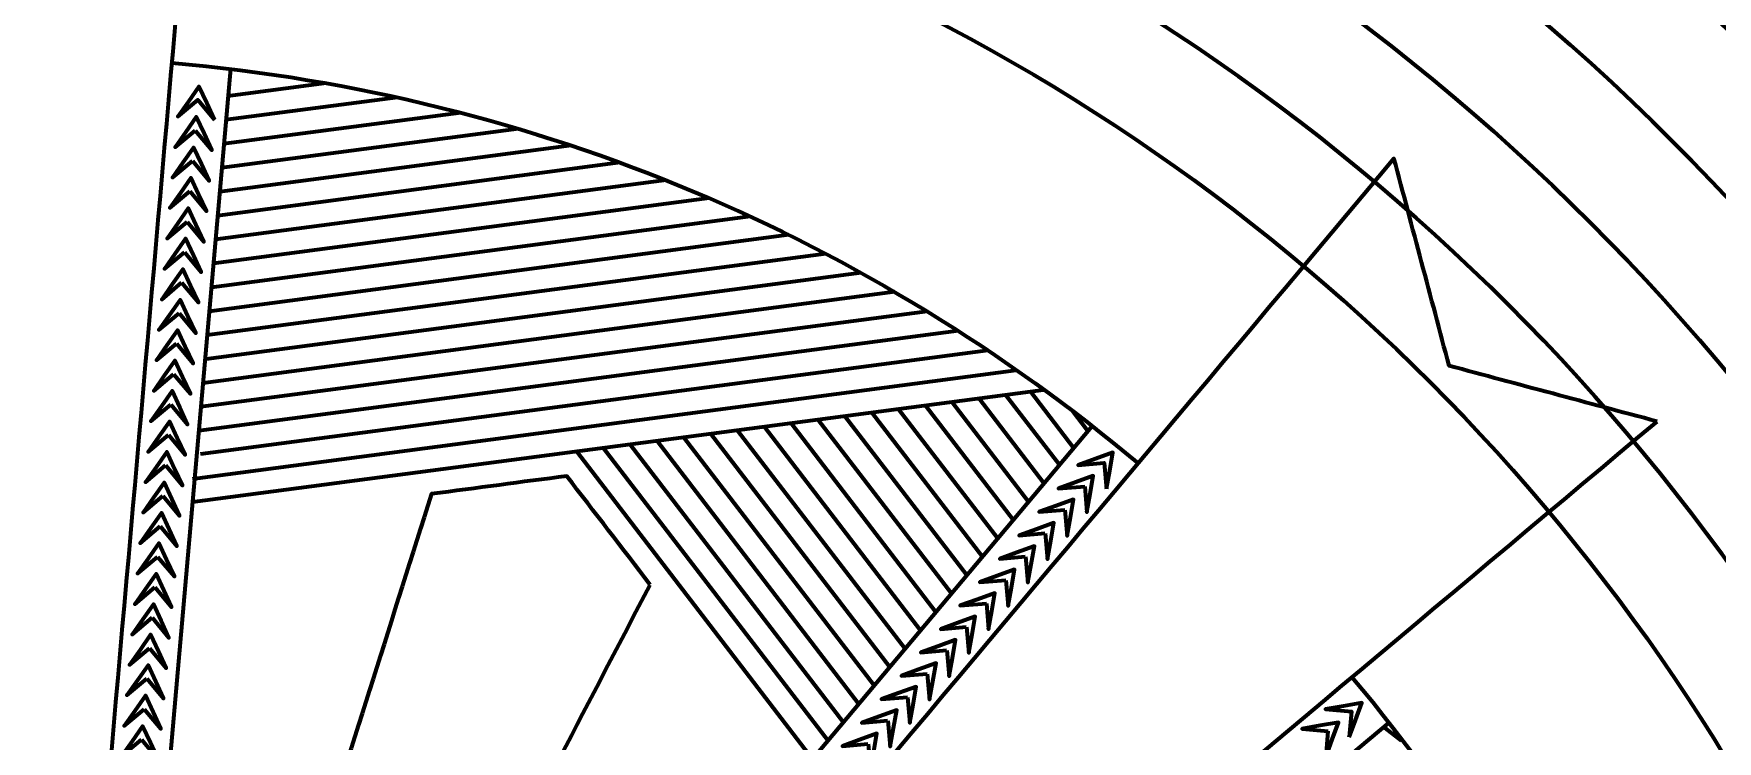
# Model space of a CAD drawing. Header units: inches. Extents: x -151 to 18, y -59 to 24.
# Drawn here: x 0.61 to 12.12, y 10.59 to 15.42 of the extents above; entities that cross this region are included whole.
import ezdxf

# ---------------------------------------------------------------- set-up
doc = ezdxf.new("R2010")
doc.units = ezdxf.units.IN
doc.header["$MEASUREMENT"] = 0
doc.layers.add('Layer 1', color=7, linetype='Continuous')

msp = doc.modelspace()

# ---------------------------------------------------------------- linework, layer by layer
at = {"layer": 'Layer 1', "color": 7, "lineweight": 70}
msp.add_open_spline([(17.3, 3.389), (17.3, 3.389), (17.3, -12.606), (17.3, -12.606), (17.3, -12.606), (11.705, -14.924), (6.109, -17.242), (0.514, -19.56), (0.514, -19.56), (-5.084, -17.238), (-10.681, -14.915), (-16.279, -12.593), (-16.279, -12.593), (-16.279, -12.593), (-16.279, 3.389), (-16.279, 3.389), (-16.279, 3.389), (-16.279, 12.661), (-8.762, 20.178), (0.51, 20.178), (0.51, 20.178), (9.783, 20.178), (17.3, 12.661), (17.3, 3.389)], degree=3, knots=[0, 0, 0, 0, 0.142857, 0.142857, 0.142857, 0.142857, 0.285714, 0.285714, 0.285714, 0.285714, 0.428571, 0.428571, 0.428571, 0.428571, 0.571429, 0.571429, 0.571429, 0.571429, 0.714286, 0.714286, 0.714286, 0.714286, 1, 1, 1, 1], dxfattribs=at)
at = {"layer": 'Layer 1', "color": 114, "lineweight": 70}
for points, knots in [([(-15.471, 3.389), (-15.471, 12.215), (-8.316, 19.37), (0.51, 19.37), (0.51, 19.37), (9.337, 19.37), (16.492, 12.215), (16.492, 3.389)], [0, 0, 0, 0, 0.333333, 0.333333, 0.333333, 0.333333, 1, 1, 1, 1]), ([(-14.681, 3.389), (-14.681, 11.779), (-7.879, 18.58), (0.51, 18.58), (0.51, 18.58), (8.9, 18.58), (15.702, 11.779), (15.702, 3.389)], [0, 0, 0, 0, 0.333333, 0.333333, 0.333333, 0.333333, 1, 1, 1, 1]), ([(0.169, 7.393), (-0.058, 10.003), (-0.285, 12.613), (-0.511, 15.223), (-0.511, 15.223), (-0.59, 16.128), (-0.668, 17.032), (-0.747, 17.936), (-0.747, 17.936), (-0.325, 17.692), (0.098, 17.447), (0.521, 17.202), (0.521, 17.202), (0.945, 17.447), (1.369, 17.692), (1.793, 17.936), (1.793, 17.936), (1.485, 14.423), (1.177, 10.91), (0.868, 7.396)], [0, 0, 0, 0, 0.166667, 0.166667, 0.166667, 0.166667, 0.333333, 0.333333, 0.333333, 0.333333, 0.5, 0.5, 0.5, 0.5, 0.666667, 0.666667, 0.666667, 0.666667, 1, 1, 1, 1]), ([(14.909, 3.389), (14.909, 11.341), (8.462, 17.788), (0.51, 17.788), (0.51, 17.788), (-7.442, 17.788), (-13.888, 11.341), (-13.888, 3.389), (-13.888, 3.389), (-13.888, 3.389), (-13.888, 3.389), (-13.888, 3.389), (-13.888, 3.389), (-13.888, 3.389), (-13.888, 3.393), (-13.888, 3.393), (-13.888, 3.393), (-13.888, 3.393), (-13.888, -12.588), (-13.888, -12.588), (-13.888, -12.588), (-13.888, -12.588), (-13.11, -12.588), (-13.11, -12.588), (-13.11, -12.588), (-13.11, -12.588), (-13.109, 3.393), (-13.109, 3.393)], [0, 0, 0, 0, 0.125, 0.125, 0.125, 0.125, 0.25, 0.25, 0.25, 0.25, 0.375, 0.375, 0.375, 0.375, 0.5, 0.5, 0.5, 0.5, 0.625, 0.625, 0.625, 0.625, 0.75, 0.75, 0.75, 0.75, 1, 1, 1, 1]), ([(-13.109, 3.389), (-13.109, 10.925), (-7.026, 17.035), (0.51, 17.035), (0.51, 17.035), (8.047, 17.035), (14.156, 10.925), (14.156, 3.389)], [0, 0, 0, 0, 0.333333, 0.333333, 0.333333, 0.333333, 1, 1, 1, 1]), ([(1.848, 14.834), (1.848, 14.834), (1.733, 14.97), (1.733, 14.97), (1.733, 14.97), (1.733, 14.97), (1.597, 14.856), (1.597, 14.856), (1.597, 14.856), (1.597, 14.856), (1.669, 14.959), (1.669, 14.959), (1.669, 14.959), (1.669, 14.959), (1.741, 15.062), (1.741, 15.062), (1.741, 15.062), (1.741, 15.062), (1.794, 14.948), (1.794, 14.948), (1.794, 14.948), (1.794, 14.948), (1.848, 14.834), (1.848, 14.834)], [0, 0, 0, 0, 0.142857, 0.142857, 0.142857, 0.142857, 0.285714, 0.285714, 0.285714, 0.285714, 0.428571, 0.428571, 0.428571, 0.428571, 0.571429, 0.571429, 0.571429, 0.571429, 0.714286, 0.714286, 0.714286, 0.714286, 1, 1, 1, 1]), ([(1.715, 14.762), (1.715, 14.762), (1.578, 14.648), (1.578, 14.648), (1.578, 14.648), (1.578, 14.648), (1.651, 14.751), (1.651, 14.751), (1.651, 14.751), (1.651, 14.751), (1.723, 14.854), (1.723, 14.854), (1.723, 14.854), (1.723, 14.854), (1.776, 14.74), (1.776, 14.74), (1.776, 14.74), (1.776, 14.74), (1.829, 14.626), (1.829, 14.626), (1.829, 14.626), (1.829, 14.626), (1.715, 14.762), (1.715, 14.762)], [0, 0, 0, 0, 0.142857, 0.142857, 0.142857, 0.142857, 0.285714, 0.285714, 0.285714, 0.285714, 0.428571, 0.428571, 0.428571, 0.428571, 0.571429, 0.571429, 0.571429, 0.571429, 0.714286, 0.714286, 0.714286, 0.714286, 1, 1, 1, 1]), ([(1.696, 14.554), (1.696, 14.554), (1.56, 14.44), (1.56, 14.44), (1.56, 14.44), (1.56, 14.44), (1.632, 14.543), (1.632, 14.543), (1.632, 14.543), (1.632, 14.543), (1.705, 14.646), (1.705, 14.646), (1.705, 14.646), (1.705, 14.646), (1.758, 14.532), (1.758, 14.532), (1.758, 14.532), (1.758, 14.532), (1.811, 14.418), (1.811, 14.418), (1.811, 14.418), (1.811, 14.418), (1.696, 14.554), (1.696, 14.554)], [0, 0, 0, 0, 0.142857, 0.142857, 0.142857, 0.142857, 0.285714, 0.285714, 0.285714, 0.285714, 0.428571, 0.428571, 0.428571, 0.428571, 0.571429, 0.571429, 0.571429, 0.571429, 0.714286, 0.714286, 0.714286, 0.714286, 1, 1, 1, 1]), ([(11.707, 12.773), (9.005, 10.507), (6.302, 8.241), (3.6, 5.974), (3.6, 5.974), (3.526, 6.064), (3.446, 6.15), (3.362, 6.233), (3.362, 6.233), (3.279, 6.315), (3.194, 6.395), (3.104, 6.469), (3.104, 6.469), (5.373, 9.17), (7.642, 11.869), (9.909, 14.57), (9.909, 14.57), (10.035, 14.098), (10.161, 13.625), (10.286, 13.153), (10.286, 13.153), (10.76, 13.026), (11.233, 12.899), (11.707, 12.773)], [0, 0, 0, 0, 0.142857, 0.142857, 0.142857, 0.142857, 0.285714, 0.285714, 0.285714, 0.285714, 0.428571, 0.428571, 0.428571, 0.428571, 0.571429, 0.571429, 0.571429, 0.571429, 0.714286, 0.714286, 0.714286, 0.714286, 1, 1, 1, 1]), ([(1.678, 14.346), (1.678, 14.346), (1.542, 14.232), (1.542, 14.232), (1.542, 14.232), (1.542, 14.232), (1.614, 14.335), (1.614, 14.335), (1.614, 14.335), (1.614, 14.335), (1.686, 14.438), (1.686, 14.438), (1.686, 14.438), (1.686, 14.438), (1.739, 14.324), (1.739, 14.324), (1.739, 14.324), (1.739, 14.324), (1.793, 14.21), (1.793, 14.21), (1.793, 14.21), (1.793, 14.21), (1.678, 14.346), (1.678, 14.346)], [0, 0, 0, 0, 0.142857, 0.142857, 0.142857, 0.142857, 0.285714, 0.285714, 0.285714, 0.285714, 0.428571, 0.428571, 0.428571, 0.428571, 0.571429, 0.571429, 0.571429, 0.571429, 0.714286, 0.714286, 0.714286, 0.714286, 1, 1, 1, 1]), ([(1.66, 14.138), (1.66, 14.138), (1.523, 14.023), (1.523, 14.023), (1.523, 14.023), (1.523, 14.023), (1.596, 14.127), (1.596, 14.127), (1.596, 14.127), (1.596, 14.127), (1.668, 14.23), (1.668, 14.23), (1.668, 14.23), (1.668, 14.23), (1.721, 14.116), (1.721, 14.116), (1.721, 14.116), (1.721, 14.116), (1.774, 14.001), (1.774, 14.001), (1.774, 14.001), (1.774, 14.001), (1.66, 14.138), (1.66, 14.138)], [0, 0, 0, 0, 0.142857, 0.142857, 0.142857, 0.142857, 0.285714, 0.285714, 0.285714, 0.285714, 0.428571, 0.428571, 0.428571, 0.428571, 0.571429, 0.571429, 0.571429, 0.571429, 0.714286, 0.714286, 0.714286, 0.714286, 1, 1, 1, 1]), ([(1.642, 13.93), (1.642, 13.93), (1.505, 13.815), (1.505, 13.815), (1.505, 13.815), (1.505, 13.815), (1.577, 13.918), (1.577, 13.918), (1.577, 13.918), (1.577, 13.918), (1.65, 14.022), (1.65, 14.022), (1.65, 14.022), (1.65, 14.022), (1.703, 13.907), (1.703, 13.907), (1.703, 13.907), (1.703, 13.907), (1.756, 13.793), (1.756, 13.793), (1.756, 13.793), (1.756, 13.793), (1.642, 13.93), (1.642, 13.93)], [0, 0, 0, 0, 0.142857, 0.142857, 0.142857, 0.142857, 0.285714, 0.285714, 0.285714, 0.285714, 0.428571, 0.428571, 0.428571, 0.428571, 0.571429, 0.571429, 0.571429, 0.571429, 0.714286, 0.714286, 0.714286, 0.714286, 1, 1, 1, 1]), ([(1.623, 13.722), (1.623, 13.722), (1.487, 13.607), (1.487, 13.607), (1.487, 13.607), (1.487, 13.607), (1.559, 13.71), (1.559, 13.71), (1.559, 13.71), (1.559, 13.71), (1.631, 13.813), (1.631, 13.813), (1.631, 13.813), (1.631, 13.813), (1.684, 13.699), (1.684, 13.699), (1.684, 13.699), (1.684, 13.699), (1.738, 13.585), (1.738, 13.585), (1.738, 13.585), (1.738, 13.585), (1.623, 13.722), (1.623, 13.722)], [0, 0, 0, 0, 0.142857, 0.142857, 0.142857, 0.142857, 0.285714, 0.285714, 0.285714, 0.285714, 0.428571, 0.428571, 0.428571, 0.428571, 0.571429, 0.571429, 0.571429, 0.571429, 0.714286, 0.714286, 0.714286, 0.714286, 1, 1, 1, 1]), ([(1.605, 13.513), (1.605, 13.513), (1.468, 13.399), (1.468, 13.399), (1.468, 13.399), (1.468, 13.399), (1.541, 13.502), (1.541, 13.502), (1.541, 13.502), (1.541, 13.502), (1.613, 13.605), (1.613, 13.605), (1.613, 13.605), (1.613, 13.605), (1.666, 13.491), (1.666, 13.491), (1.666, 13.491), (1.666, 13.491), (1.719, 13.377), (1.719, 13.377), (1.719, 13.377), (1.719, 13.377), (1.605, 13.513), (1.605, 13.513)], [0, 0, 0, 0, 0.142857, 0.142857, 0.142857, 0.142857, 0.285714, 0.285714, 0.285714, 0.285714, 0.428571, 0.428571, 0.428571, 0.428571, 0.571429, 0.571429, 0.571429, 0.571429, 0.714286, 0.714286, 0.714286, 0.714286, 1, 1, 1, 1]), ([(1.587, 13.305), (1.587, 13.305), (1.45, 13.191), (1.45, 13.191), (1.45, 13.191), (1.45, 13.191), (1.522, 13.294), (1.522, 13.294), (1.522, 13.294), (1.522, 13.294), (1.595, 13.397), (1.595, 13.397), (1.595, 13.397), (1.595, 13.397), (1.648, 13.283), (1.648, 13.283), (1.648, 13.283), (1.648, 13.283), (1.701, 13.169), (1.701, 13.169), (1.701, 13.169), (1.701, 13.169), (1.587, 13.305), (1.587, 13.305)], [0, 0, 0, 0, 0.142857, 0.142857, 0.142857, 0.142857, 0.285714, 0.285714, 0.285714, 0.285714, 0.428571, 0.428571, 0.428571, 0.428571, 0.571429, 0.571429, 0.571429, 0.571429, 0.714286, 0.714286, 0.714286, 0.714286, 1, 1, 1, 1]), ([(1.568, 13.097), (1.568, 13.097), (1.432, 12.983), (1.432, 12.983), (1.432, 12.983), (1.432, 12.983), (1.504, 13.086), (1.504, 13.086), (1.504, 13.086), (1.504, 13.086), (1.576, 13.189), (1.576, 13.189), (1.576, 13.189), (1.576, 13.189), (1.629, 13.075), (1.629, 13.075), (1.629, 13.075), (1.629, 13.075), (1.683, 12.961), (1.683, 12.961), (1.683, 12.961), (1.683, 12.961), (1.568, 13.097), (1.568, 13.097)], [0, 0, 0, 0, 0.142857, 0.142857, 0.142857, 0.142857, 0.285714, 0.285714, 0.285714, 0.285714, 0.428571, 0.428571, 0.428571, 0.428571, 0.571429, 0.571429, 0.571429, 0.571429, 0.714286, 0.714286, 0.714286, 0.714286, 1, 1, 1, 1]), ([(1.55, 12.889), (1.55, 12.889), (1.413, 12.774), (1.413, 12.774), (1.413, 12.774), (1.413, 12.774), (1.486, 12.878), (1.486, 12.878), (1.486, 12.878), (1.486, 12.878), (1.558, 12.981), (1.558, 12.981), (1.558, 12.981), (1.558, 12.981), (1.611, 12.867), (1.611, 12.867), (1.611, 12.867), (1.611, 12.867), (1.664, 12.752), (1.664, 12.752), (1.664, 12.752), (1.664, 12.752), (1.55, 12.889), (1.55, 12.889)], [0, 0, 0, 0, 0.142857, 0.142857, 0.142857, 0.142857, 0.285714, 0.285714, 0.285714, 0.285714, 0.428571, 0.428571, 0.428571, 0.428571, 0.571429, 0.571429, 0.571429, 0.571429, 0.714286, 0.714286, 0.714286, 0.714286, 1, 1, 1, 1]), ([(1.532, 12.681), (1.532, 12.681), (1.395, 12.566), (1.395, 12.566), (1.395, 12.566), (1.395, 12.566), (1.467, 12.669), (1.467, 12.669), (1.467, 12.669), (1.467, 12.669), (1.54, 12.773), (1.54, 12.773), (1.54, 12.773), (1.54, 12.773), (1.593, 12.658), (1.593, 12.658), (1.593, 12.658), (1.593, 12.658), (1.646, 12.544), (1.646, 12.544), (1.646, 12.544), (1.646, 12.544), (1.532, 12.681), (1.532, 12.681)], [0, 0, 0, 0, 0.142857, 0.142857, 0.142857, 0.142857, 0.285714, 0.285714, 0.285714, 0.285714, 0.428571, 0.428571, 0.428571, 0.428571, 0.571429, 0.571429, 0.571429, 0.571429, 0.714286, 0.714286, 0.714286, 0.714286, 1, 1, 1, 1]), ([(1.513, 12.473), (1.513, 12.473), (1.377, 12.358), (1.377, 12.358), (1.377, 12.358), (1.377, 12.358), (1.449, 12.461), (1.449, 12.461), (1.449, 12.461), (1.449, 12.461), (1.521, 12.564), (1.521, 12.564), (1.521, 12.564), (1.521, 12.564), (1.575, 12.45), (1.575, 12.45), (1.575, 12.45), (1.575, 12.45), (1.628, 12.336), (1.628, 12.336), (1.628, 12.336), (1.628, 12.336), (1.513, 12.473), (1.513, 12.473)], [0, 0, 0, 0, 0.142857, 0.142857, 0.142857, 0.142857, 0.285714, 0.285714, 0.285714, 0.285714, 0.428571, 0.428571, 0.428571, 0.428571, 0.571429, 0.571429, 0.571429, 0.571429, 0.714286, 0.714286, 0.714286, 0.714286, 1, 1, 1, 1]), ([(7.944, 12.312), (7.944, 12.312), (7.929, 12.489), (7.929, 12.489), (7.929, 12.489), (7.929, 12.489), (7.751, 12.474), (7.751, 12.474), (7.751, 12.474), (7.751, 12.474), (7.87, 12.517), (7.87, 12.517), (7.87, 12.517), (7.87, 12.517), (7.988, 12.56), (7.988, 12.56), (7.988, 12.56), (7.988, 12.56), (7.966, 12.436), (7.966, 12.436), (7.966, 12.436), (7.966, 12.436), (7.944, 12.312), (7.944, 12.312)], [0, 0, 0, 0, 0.142857, 0.142857, 0.142857, 0.142857, 0.285714, 0.285714, 0.285714, 0.285714, 0.428571, 0.428571, 0.428571, 0.428571, 0.571429, 0.571429, 0.571429, 0.571429, 0.714286, 0.714286, 0.714286, 0.714286, 1, 1, 1, 1]), ([(1.495, 12.264), (1.495, 12.264), (1.359, 12.15), (1.359, 12.15), (1.359, 12.15), (1.359, 12.15), (1.431, 12.253), (1.431, 12.253), (1.431, 12.253), (1.431, 12.253), (1.503, 12.356), (1.503, 12.356), (1.503, 12.356), (1.503, 12.356), (1.556, 12.242), (1.556, 12.242), (1.556, 12.242), (1.556, 12.242), (1.609, 12.128), (1.609, 12.128), (1.609, 12.128), (1.609, 12.128), (1.495, 12.264), (1.495, 12.264)], [0, 0, 0, 0, 0.142857, 0.142857, 0.142857, 0.142857, 0.285714, 0.285714, 0.285714, 0.285714, 0.428571, 0.428571, 0.428571, 0.428571, 0.571429, 0.571429, 0.571429, 0.571429, 0.714286, 0.714286, 0.714286, 0.714286, 1, 1, 1, 1]), ([(4.825, 11.657), (4.008, 10.091), (3.193, 8.525), (2.376, 6.957), (2.376, 6.957), (2.273, 7.011), (2.167, 7.06), (2.059, 7.105), (2.059, 7.105), (1.953, 7.15), (1.843, 7.19), (1.732, 7.225), (1.732, 7.225), (2.265, 8.909), (2.798, 10.594), (3.331, 12.277), (3.331, 12.277), (3.639, 12.318), (3.948, 12.359), (4.256, 12.399), (4.256, 12.399), (4.446, 12.152), (4.636, 11.905), (4.825, 11.657)], [0, 0, 0, 0, 0.142857, 0.142857, 0.142857, 0.142857, 0.285714, 0.285714, 0.285714, 0.285714, 0.428571, 0.428571, 0.428571, 0.428571, 0.571429, 0.571429, 0.571429, 0.571429, 0.714286, 0.714286, 0.714286, 0.714286, 1, 1, 1, 1]), ([(7.795, 12.329), (7.795, 12.329), (7.617, 12.314), (7.617, 12.314), (7.617, 12.314), (7.617, 12.314), (7.735, 12.357), (7.735, 12.357), (7.735, 12.357), (7.735, 12.357), (7.854, 12.4), (7.854, 12.4), (7.854, 12.4), (7.854, 12.4), (7.832, 12.276), (7.832, 12.276), (7.832, 12.276), (7.832, 12.276), (7.81, 12.152), (7.81, 12.152), (7.81, 12.152), (7.81, 12.152), (7.795, 12.329), (7.795, 12.329)], [0, 0, 0, 0, 0.142857, 0.142857, 0.142857, 0.142857, 0.285714, 0.285714, 0.285714, 0.285714, 0.428571, 0.428571, 0.428571, 0.428571, 0.571429, 0.571429, 0.571429, 0.571429, 0.714286, 0.714286, 0.714286, 0.714286, 1, 1, 1, 1]), ([(7.66, 12.169), (7.66, 12.169), (7.483, 12.154), (7.483, 12.154), (7.483, 12.154), (7.483, 12.154), (7.601, 12.197), (7.601, 12.197), (7.601, 12.197), (7.601, 12.197), (7.719, 12.24), (7.719, 12.24), (7.719, 12.24), (7.719, 12.24), (7.698, 12.116), (7.698, 12.116), (7.698, 12.116), (7.698, 12.116), (7.676, 11.992), (7.676, 11.992), (7.676, 11.992), (7.676, 11.992), (7.66, 12.169), (7.66, 12.169)], [0, 0, 0, 0, 0.142857, 0.142857, 0.142857, 0.142857, 0.285714, 0.285714, 0.285714, 0.285714, 0.428571, 0.428571, 0.428571, 0.428571, 0.571429, 0.571429, 0.571429, 0.571429, 0.714286, 0.714286, 0.714286, 0.714286, 1, 1, 1, 1]), ([(1.477, 12.056), (1.477, 12.056), (1.34, 11.942), (1.34, 11.942), (1.34, 11.942), (1.34, 11.942), (1.412, 12.045), (1.412, 12.045), (1.412, 12.045), (1.412, 12.045), (1.485, 12.148), (1.485, 12.148), (1.485, 12.148), (1.485, 12.148), (1.538, 12.034), (1.538, 12.034), (1.538, 12.034), (1.538, 12.034), (1.591, 11.92), (1.591, 11.92), (1.591, 11.92), (1.591, 11.92), (1.477, 12.056), (1.477, 12.056)], [0, 0, 0, 0, 0.142857, 0.142857, 0.142857, 0.142857, 0.285714, 0.285714, 0.285714, 0.285714, 0.428571, 0.428571, 0.428571, 0.428571, 0.571429, 0.571429, 0.571429, 0.571429, 0.714286, 0.714286, 0.714286, 0.714286, 1, 1, 1, 1]), ([(7.526, 12.009), (7.526, 12.009), (7.348, 11.994), (7.348, 11.994), (7.348, 11.994), (7.348, 11.994), (7.467, 12.037), (7.467, 12.037), (7.467, 12.037), (7.467, 12.037), (7.585, 12.08), (7.585, 12.08), (7.585, 12.08), (7.585, 12.08), (7.563, 11.956), (7.563, 11.956), (7.563, 11.956), (7.563, 11.956), (7.541, 11.832), (7.541, 11.832), (7.541, 11.832), (7.541, 11.832), (7.526, 12.009), (7.526, 12.009)], [0, 0, 0, 0, 0.142857, 0.142857, 0.142857, 0.142857, 0.285714, 0.285714, 0.285714, 0.285714, 0.428571, 0.428571, 0.428571, 0.428571, 0.571429, 0.571429, 0.571429, 0.571429, 0.714286, 0.714286, 0.714286, 0.714286, 1, 1, 1, 1]), ([(1.458, 11.848), (1.458, 11.848), (1.322, 11.734), (1.322, 11.734), (1.322, 11.734), (1.322, 11.734), (1.394, 11.837), (1.394, 11.837), (1.394, 11.837), (1.394, 11.837), (1.466, 11.94), (1.466, 11.94), (1.466, 11.94), (1.466, 11.94), (1.52, 11.826), (1.52, 11.826), (1.52, 11.826), (1.52, 11.826), (1.573, 11.712), (1.573, 11.712), (1.573, 11.712), (1.573, 11.712), (1.458, 11.848), (1.458, 11.848)], [0, 0, 0, 0, 0.142857, 0.142857, 0.142857, 0.142857, 0.285714, 0.285714, 0.285714, 0.285714, 0.428571, 0.428571, 0.428571, 0.428571, 0.571429, 0.571429, 0.571429, 0.571429, 0.714286, 0.714286, 0.714286, 0.714286, 1, 1, 1, 1]), ([(7.391, 11.849), (7.391, 11.849), (7.214, 11.834), (7.214, 11.834), (7.214, 11.834), (7.214, 11.834), (7.332, 11.877), (7.332, 11.877), (7.332, 11.877), (7.332, 11.877), (7.451, 11.92), (7.451, 11.92), (7.451, 11.92), (7.451, 11.92), (7.429, 11.796), (7.429, 11.796), (7.429, 11.796), (7.429, 11.796), (7.407, 11.672), (7.407, 11.672), (7.407, 11.672), (7.407, 11.672), (7.391, 11.849), (7.391, 11.849)], [0, 0, 0, 0, 0.142857, 0.142857, 0.142857, 0.142857, 0.285714, 0.285714, 0.285714, 0.285714, 0.428571, 0.428571, 0.428571, 0.428571, 0.571429, 0.571429, 0.571429, 0.571429, 0.714286, 0.714286, 0.714286, 0.714286, 1, 1, 1, 1]), ([(7.257, 11.689), (7.257, 11.689), (7.079, 11.674), (7.079, 11.674), (7.079, 11.674), (7.079, 11.674), (7.198, 11.717), (7.198, 11.717), (7.198, 11.717), (7.198, 11.717), (7.316, 11.76), (7.316, 11.76), (7.316, 11.76), (7.316, 11.76), (7.294, 11.636), (7.294, 11.636), (7.294, 11.636), (7.294, 11.636), (7.272, 11.512), (7.272, 11.512), (7.272, 11.512), (7.272, 11.512), (7.257, 11.689), (7.257, 11.689)], [0, 0, 0, 0, 0.142857, 0.142857, 0.142857, 0.142857, 0.285714, 0.285714, 0.285714, 0.285714, 0.428571, 0.428571, 0.428571, 0.428571, 0.571429, 0.571429, 0.571429, 0.571429, 0.714286, 0.714286, 0.714286, 0.714286, 1, 1, 1, 1]), ([(1.44, 11.64), (1.44, 11.64), (1.304, 11.525), (1.304, 11.525), (1.304, 11.525), (1.304, 11.525), (1.376, 11.629), (1.376, 11.629), (1.376, 11.629), (1.376, 11.629), (1.448, 11.732), (1.448, 11.732), (1.448, 11.732), (1.448, 11.732), (1.501, 11.618), (1.501, 11.618), (1.501, 11.618), (1.501, 11.618), (1.554, 11.504), (1.554, 11.504), (1.554, 11.504), (1.554, 11.504), (1.44, 11.64), (1.44, 11.64)], [0, 0, 0, 0, 0.142857, 0.142857, 0.142857, 0.142857, 0.285714, 0.285714, 0.285714, 0.285714, 0.428571, 0.428571, 0.428571, 0.428571, 0.571429, 0.571429, 0.571429, 0.571429, 0.714286, 0.714286, 0.714286, 0.714286, 1, 1, 1, 1]), ([(1.422, 11.432), (1.422, 11.432), (1.285, 11.317), (1.285, 11.317), (1.285, 11.317), (1.285, 11.317), (1.357, 11.421), (1.357, 11.421), (1.357, 11.421), (1.357, 11.421), (1.43, 11.524), (1.43, 11.524), (1.43, 11.524), (1.43, 11.524), (1.483, 11.41), (1.483, 11.41), (1.483, 11.41), (1.483, 11.41), (1.536, 11.295), (1.536, 11.295), (1.536, 11.295), (1.536, 11.295), (1.422, 11.432), (1.422, 11.432)], [0, 0, 0, 0, 0.142857, 0.142857, 0.142857, 0.142857, 0.285714, 0.285714, 0.285714, 0.285714, 0.428571, 0.428571, 0.428571, 0.428571, 0.571429, 0.571429, 0.571429, 0.571429, 0.714286, 0.714286, 0.714286, 0.714286, 1, 1, 1, 1]), ([(7.123, 11.529), (7.123, 11.529), (6.945, 11.514), (6.945, 11.514), (6.945, 11.514), (6.945, 11.514), (7.063, 11.557), (7.063, 11.557), (7.063, 11.557), (7.063, 11.557), (7.182, 11.6), (7.182, 11.6), (7.182, 11.6), (7.182, 11.6), (7.16, 11.476), (7.16, 11.476), (7.16, 11.476), (7.16, 11.476), (7.138, 11.352), (7.138, 11.352), (7.138, 11.352), (7.138, 11.352), (7.123, 11.529), (7.123, 11.529)], [0, 0, 0, 0, 0.142857, 0.142857, 0.142857, 0.142857, 0.285714, 0.285714, 0.285714, 0.285714, 0.428571, 0.428571, 0.428571, 0.428571, 0.571429, 0.571429, 0.571429, 0.571429, 0.714286, 0.714286, 0.714286, 0.714286, 1, 1, 1, 1]), ([(6.988, 11.369), (6.988, 11.369), (6.811, 11.354), (6.811, 11.354), (6.811, 11.354), (6.811, 11.354), (6.929, 11.397), (6.929, 11.397), (6.929, 11.397), (6.929, 11.397), (7.047, 11.44), (7.047, 11.44), (7.047, 11.44), (7.047, 11.44), (7.026, 11.316), (7.026, 11.316), (7.026, 11.316), (7.026, 11.316), (7.004, 11.192), (7.004, 11.192), (7.004, 11.192), (7.004, 11.192), (6.988, 11.369), (6.988, 11.369)], [0, 0, 0, 0, 0.142857, 0.142857, 0.142857, 0.142857, 0.285714, 0.285714, 0.285714, 0.285714, 0.428571, 0.428571, 0.428571, 0.428571, 0.571429, 0.571429, 0.571429, 0.571429, 0.714286, 0.714286, 0.714286, 0.714286, 1, 1, 1, 1]), ([(1.403, 11.224), (1.403, 11.224), (1.267, 11.109), (1.267, 11.109), (1.267, 11.109), (1.267, 11.109), (1.339, 11.212), (1.339, 11.212), (1.339, 11.212), (1.339, 11.212), (1.411, 11.316), (1.411, 11.316), (1.411, 11.316), (1.411, 11.316), (1.465, 11.201), (1.465, 11.201), (1.465, 11.201), (1.465, 11.201), (1.518, 11.087), (1.518, 11.087), (1.518, 11.087), (1.518, 11.087), (1.403, 11.224), (1.403, 11.224)], [0, 0, 0, 0, 0.142857, 0.142857, 0.142857, 0.142857, 0.285714, 0.285714, 0.285714, 0.285714, 0.428571, 0.428571, 0.428571, 0.428571, 0.571429, 0.571429, 0.571429, 0.571429, 0.714286, 0.714286, 0.714286, 0.714286, 1, 1, 1, 1]), ([(6.854, 11.209), (6.854, 11.209), (6.676, 11.194), (6.676, 11.194), (6.676, 11.194), (6.676, 11.194), (6.795, 11.237), (6.795, 11.237), (6.795, 11.237), (6.795, 11.237), (6.913, 11.28), (6.913, 11.28), (6.913, 11.28), (6.913, 11.28), (6.891, 11.156), (6.891, 11.156), (6.891, 11.156), (6.891, 11.156), (6.869, 11.032), (6.869, 11.032), (6.869, 11.032), (6.869, 11.032), (6.854, 11.209), (6.854, 11.209)], [0, 0, 0, 0, 0.142857, 0.142857, 0.142857, 0.142857, 0.285714, 0.285714, 0.285714, 0.285714, 0.428571, 0.428571, 0.428571, 0.428571, 0.571429, 0.571429, 0.571429, 0.571429, 0.714286, 0.714286, 0.714286, 0.714286, 1, 1, 1, 1]), ([(1.385, 11.016), (1.385, 11.016), (1.249, 10.901), (1.249, 10.901), (1.249, 10.901), (1.249, 10.901), (1.321, 11.004), (1.321, 11.004), (1.321, 11.004), (1.321, 11.004), (1.393, 11.107), (1.393, 11.107), (1.393, 11.107), (1.393, 11.107), (1.446, 10.993), (1.446, 10.993), (1.446, 10.993), (1.446, 10.993), (1.499, 10.879), (1.499, 10.879), (1.499, 10.879), (1.499, 10.879), (1.385, 11.016), (1.385, 11.016)], [0, 0, 0, 0, 0.142857, 0.142857, 0.142857, 0.142857, 0.285714, 0.285714, 0.285714, 0.285714, 0.428571, 0.428571, 0.428571, 0.428571, 0.571429, 0.571429, 0.571429, 0.571429, 0.714286, 0.714286, 0.714286, 0.714286, 1, 1, 1, 1]), ([(6.719, 11.049), (6.719, 11.049), (6.542, 11.034), (6.542, 11.034), (6.542, 11.034), (6.542, 11.034), (6.66, 11.077), (6.66, 11.077), (6.66, 11.077), (6.66, 11.077), (6.779, 11.12), (6.779, 11.12), (6.779, 11.12), (6.779, 11.12), (6.757, 10.996), (6.757, 10.996), (6.757, 10.996), (6.757, 10.996), (6.735, 10.872), (6.735, 10.872), (6.735, 10.872), (6.735, 10.872), (6.719, 11.049), (6.719, 11.049)], [0, 0, 0, 0, 0.142857, 0.142857, 0.142857, 0.142857, 0.285714, 0.285714, 0.285714, 0.285714, 0.428571, 0.428571, 0.428571, 0.428571, 0.571429, 0.571429, 0.571429, 0.571429, 0.714286, 0.714286, 0.714286, 0.714286, 1, 1, 1, 1]), ([(6.585, 10.889), (6.585, 10.889), (6.407, 10.874), (6.407, 10.874), (6.407, 10.874), (6.407, 10.874), (6.526, 10.917), (6.526, 10.917), (6.526, 10.917), (6.526, 10.917), (6.644, 10.96), (6.644, 10.96), (6.644, 10.96), (6.644, 10.96), (6.622, 10.836), (6.622, 10.836), (6.622, 10.836), (6.622, 10.836), (6.6, 10.712), (6.6, 10.712), (6.6, 10.712), (6.6, 10.712), (6.585, 10.889), (6.585, 10.889)], [0, 0, 0, 0, 0.142857, 0.142857, 0.142857, 0.142857, 0.285714, 0.285714, 0.285714, 0.285714, 0.428571, 0.428571, 0.428571, 0.428571, 0.571429, 0.571429, 0.571429, 0.571429, 0.714286, 0.714286, 0.714286, 0.714286, 1, 1, 1, 1]), ([(1.367, 10.807), (1.367, 10.807), (1.23, 10.693), (1.23, 10.693), (1.23, 10.693), (1.23, 10.693), (1.302, 10.796), (1.302, 10.796), (1.302, 10.796), (1.302, 10.796), (1.375, 10.899), (1.375, 10.899), (1.375, 10.899), (1.375, 10.899), (1.428, 10.785), (1.428, 10.785), (1.428, 10.785), (1.428, 10.785), (1.481, 10.671), (1.481, 10.671), (1.481, 10.671), (1.481, 10.671), (1.367, 10.807), (1.367, 10.807)], [0, 0, 0, 0, 0.142857, 0.142857, 0.142857, 0.142857, 0.285714, 0.285714, 0.285714, 0.285714, 0.428571, 0.428571, 0.428571, 0.428571, 0.571429, 0.571429, 0.571429, 0.571429, 0.714286, 0.714286, 0.714286, 0.714286, 1, 1, 1, 1]), ([(9.603, 10.614), (9.603, 10.614), (9.618, 10.791), (9.618, 10.791), (9.618, 10.791), (9.618, 10.791), (9.441, 10.807), (9.441, 10.807), (9.441, 10.807), (9.441, 10.807), (9.565, 10.828), (9.565, 10.828), (9.565, 10.828), (9.565, 10.828), (9.689, 10.85), (9.689, 10.85), (9.689, 10.85), (9.689, 10.85), (9.646, 10.732), (9.646, 10.732), (9.646, 10.732), (9.646, 10.732), (9.603, 10.614), (9.603, 10.614)], [0, 0, 0, 0, 0.142857, 0.142857, 0.142857, 0.142857, 0.285714, 0.285714, 0.285714, 0.285714, 0.428571, 0.428571, 0.428571, 0.428571, 0.571429, 0.571429, 0.571429, 0.571429, 0.714286, 0.714286, 0.714286, 0.714286, 1, 1, 1, 1]), ([(6.45, 10.729), (6.45, 10.729), (6.273, 10.714), (6.273, 10.714), (6.273, 10.714), (6.273, 10.714), (6.391, 10.757), (6.391, 10.757), (6.391, 10.757), (6.391, 10.757), (6.51, 10.8), (6.51, 10.8), (6.51, 10.8), (6.51, 10.8), (6.488, 10.676), (6.488, 10.676), (6.488, 10.676), (6.488, 10.676), (6.466, 10.552), (6.466, 10.552), (6.466, 10.552), (6.466, 10.552), (6.45, 10.729), (6.45, 10.729)], [0, 0, 0, 0, 0.142857, 0.142857, 0.142857, 0.142857, 0.285714, 0.285714, 0.285714, 0.285714, 0.428571, 0.428571, 0.428571, 0.428571, 0.571429, 0.571429, 0.571429, 0.571429, 0.714286, 0.714286, 0.714286, 0.714286, 1, 1, 1, 1]), ([(9.458, 10.657), (9.458, 10.657), (9.281, 10.672), (9.281, 10.672), (9.281, 10.672), (9.281, 10.672), (9.405, 10.694), (9.405, 10.694), (9.405, 10.694), (9.405, 10.694), (9.529, 10.716), (9.529, 10.716), (9.529, 10.716), (9.529, 10.716), (9.486, 10.598), (9.486, 10.598), (9.486, 10.598), (9.486, 10.598), (9.443, 10.479), (9.443, 10.479), (9.443, 10.479), (9.443, 10.479), (9.458, 10.657), (9.458, 10.657)], [0, 0, 0, 0, 0.142857, 0.142857, 0.142857, 0.142857, 0.285714, 0.285714, 0.285714, 0.285714, 0.428571, 0.428571, 0.428571, 0.428571, 0.571429, 0.571429, 0.571429, 0.571429, 0.714286, 0.714286, 0.714286, 0.714286, 1, 1, 1, 1]), ([(1.348, 10.599), (1.348, 10.599), (1.212, 10.485), (1.212, 10.485), (1.212, 10.485), (1.212, 10.485), (1.284, 10.588), (1.284, 10.588), (1.284, 10.588), (1.284, 10.588), (1.356, 10.691), (1.356, 10.691), (1.356, 10.691), (1.356, 10.691), (1.41, 10.577), (1.41, 10.577), (1.41, 10.577), (1.41, 10.577), (1.463, 10.463), (1.463, 10.463), (1.463, 10.463), (1.463, 10.463), (1.348, 10.599), (1.348, 10.599)], [0, 0, 0, 0, 0.142857, 0.142857, 0.142857, 0.142857, 0.285714, 0.285714, 0.285714, 0.285714, 0.428571, 0.428571, 0.428571, 0.428571, 0.571429, 0.571429, 0.571429, 0.571429, 0.714286, 0.714286, 0.714286, 0.714286, 1, 1, 1, 1]), ([(6.316, 10.569), (6.316, 10.569), (6.139, 10.554), (6.139, 10.554), (6.139, 10.554), (6.139, 10.554), (6.257, 10.597), (6.257, 10.597), (6.257, 10.597), (6.257, 10.597), (6.375, 10.64), (6.375, 10.64), (6.375, 10.64), (6.375, 10.64), (6.353, 10.516), (6.353, 10.516), (6.353, 10.516), (6.353, 10.516), (6.332, 10.392), (6.332, 10.392), (6.332, 10.392), (6.332, 10.392), (6.316, 10.569), (6.316, 10.569)], [0, 0, 0, 0, 0.142857, 0.142857, 0.142857, 0.142857, 0.285714, 0.285714, 0.285714, 0.285714, 0.428571, 0.428571, 0.428571, 0.428571, 0.571429, 0.571429, 0.571429, 0.571429, 0.714286, 0.714286, 0.714286, 0.714286, 1, 1, 1, 1])]:
    msp.add_open_spline(points, degree=3, knots=knots, dxfattribs=at)
for points in [[(1.556, 15.223), (4.06, 15.007), (6.342, 14.015), (8.16, 12.487)], [(1.956, 15.182), (1.956, 15.182), (1.268, 7.341), (1.268, 7.341)], [(2.61, 15.085), (2.61, 15.085), (1.939, 14.996), (1.939, 14.996)], [(3.098, 14.987), (3.098, 14.987), (1.925, 14.833), (1.925, 14.833)], [(3.532, 14.883), (3.532, 14.883), (1.911, 14.67), (1.911, 14.67)], [(3.925, 14.773), (3.925, 14.773), (1.897, 14.506), (1.897, 14.506)], [(4.286, 14.659), (4.286, 14.659), (1.883, 14.343), (1.883, 14.343)], [(4.621, 14.542), (4.621, 14.542), (1.868, 14.179), (1.868, 14.179)], [(4.934, 14.421), (4.934, 14.421), (1.854, 14.016), (1.854, 14.016)], [(5.229, 14.299), (5.229, 14.299), (1.84, 13.852), (1.84, 13.852)], [(5.508, 14.174), (5.508, 14.174), (1.826, 13.689), (1.826, 13.689)], [(5.773, 14.047), (5.773, 14.047), (1.811, 13.525), (1.811, 13.525)], [(6.026, 13.919), (6.026, 13.919), (1.797, 13.362), (1.797, 13.362)], [(6.267, 13.789), (6.267, 13.789), (1.79, 13.199), (1.79, 13.199)], [(6.498, 13.658), (6.498, 13.658), (1.769, 13.035), (1.769, 13.035)], [(6.719, 13.525), (6.719, 13.525), (1.755, 12.872), (1.755, 12.872)], [(6.932, 13.392), (6.932, 13.392), (1.74, 12.708), (1.74, 12.708)], [(7.133, 13.257), (7.133, 13.257), (1.751, 12.548), (1.751, 12.548)], [(7.324, 13.12), (7.324, 13.12), (1.698, 12.379), (1.698, 12.379)], [(7.511, 12.987), (7.511, 12.987), (1.698, 12.222), (1.698, 12.222)], [(7.414, 12.222), (7.414, 12.222), (6.89, 12.905), (6.89, 12.905)], [(7.519, 12.348), (7.519, 12.348), (7.073, 12.929), (7.073, 12.929)], [(7.625, 12.474), (7.625, 12.474), (7.257, 12.953), (7.257, 12.953)], [(7.722, 12.59), (7.722, 12.59), (7.426, 12.976), (7.426, 12.976)], [(6.887, 11.594), (6.887, 11.594), (5.973, 12.784), (5.973, 12.784)], [(6.992, 11.72), (6.992, 11.72), (6.156, 12.809), (6.156, 12.809)], [(7.098, 11.845), (7.098, 11.845), (6.34, 12.833), (6.34, 12.833)], [(7.203, 11.971), (7.203, 11.971), (6.523, 12.857), (6.523, 12.857)], [(7.308, 12.097), (7.308, 12.097), (6.707, 12.881), (6.707, 12.881)], [(7.815, 12.712), (7.815, 12.712), (7.712, 12.846), (7.712, 12.846)], [(2.78, 6.709), (2.78, 6.709), (7.845, 12.738), (7.845, 12.738)], [(6.359, 10.965), (6.359, 10.965), (5.056, 12.664), (5.056, 12.664)], [(6.465, 11.091), (6.465, 11.091), (5.239, 12.688), (5.239, 12.688)], [(6.57, 11.217), (6.57, 11.217), (5.423, 12.712), (5.423, 12.712)], [(6.676, 11.342), (6.676, 11.342), (5.606, 12.736), (5.606, 12.736)], [(6.781, 11.468), (6.781, 11.468), (5.79, 12.76), (5.79, 12.76)], [(5.938, 10.462), (5.938, 10.462), (4.323, 12.567), (4.323, 12.567)], [(6.043, 10.588), (6.043, 10.588), (4.506, 12.591), (4.506, 12.591)], [(6.149, 10.714), (6.149, 10.714), (4.689, 12.615), (4.689, 12.615)], [(6.254, 10.839), (6.254, 10.839), (4.873, 12.64), (4.873, 12.64)], [(9.622, 11.025), (11.15, 9.206), (12.143, 6.923), (12.358, 4.419)], [(9.875, 10.712), (9.875, 10.712), (7.722, 8.906), (7.722, 8.906)], [(9.846, 10.678), (9.846, 10.678), (9.958, 10.592), (9.958, 10.592)]]:
    msp.add_open_spline(points, degree=3, dxfattribs=at)

doc.saveas('drawing.dxf')
